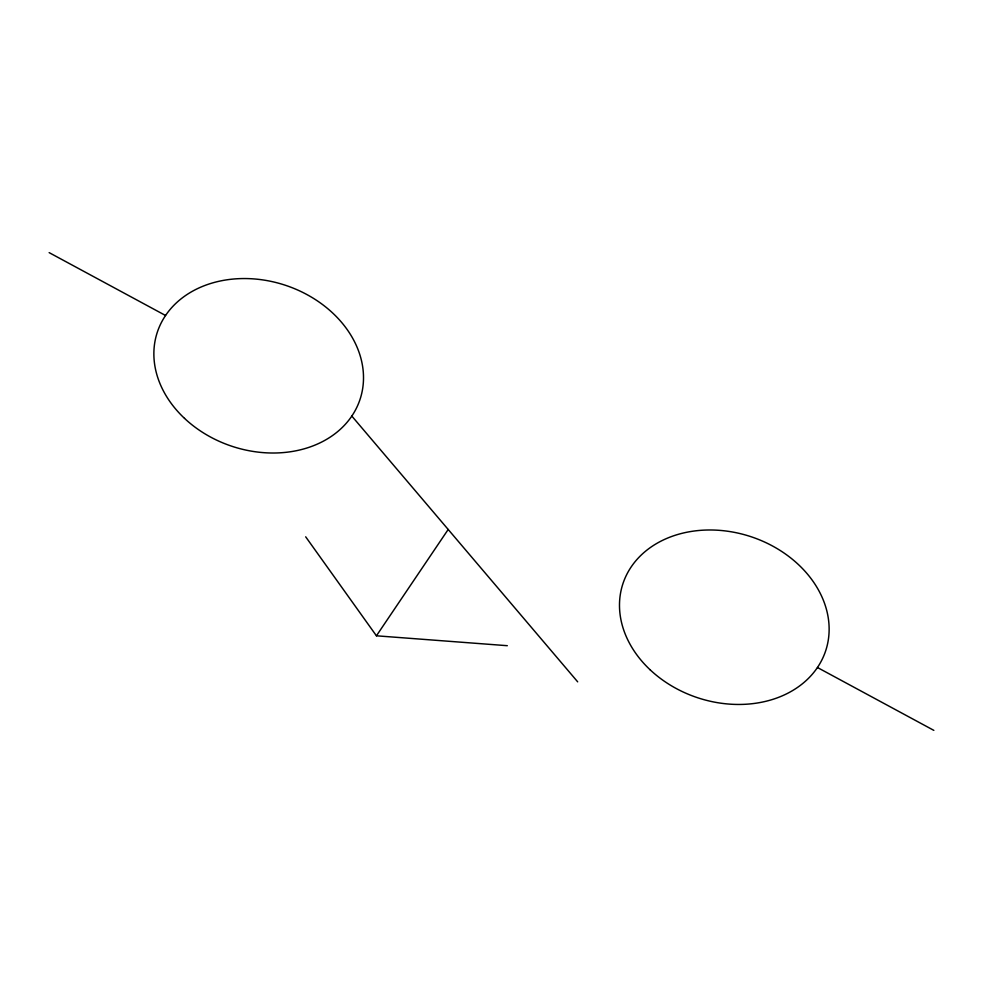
<?xml version="1.0" encoding="UTF-8"?>
<svg xmlns="http://www.w3.org/2000/svg" width="983" height="983" viewBox="0 0 983 983"><rect width="100%" height="100%" fill="white"/><g stroke="black" fill="none" stroke-linecap="round" stroke-linejoin="round"><path stroke-width="1.47" d="M305.688 536.816L376.428 635.804L448.187 529.481M376.428 635.804L507.314 645.696M49.15 252.631L165.562 315.494M817.438 667.506L933.85 730.369M351.816 416.067L577.685 681.846M184.509 418.365A106.778 84.821 18.3 0 0 359.913 399.762A106.778 84.821 18.3 0 0 231.644 279.209A106.778 84.821 18.3 0 0 184.509 418.365M650.132 669.804A106.778 84.821 18.3 0 0 825.536 651.213A106.778 84.821 18.3 0 0 697.266 530.648A106.778 84.821 18.3 0 0 650.132 669.804"/></g></svg>
